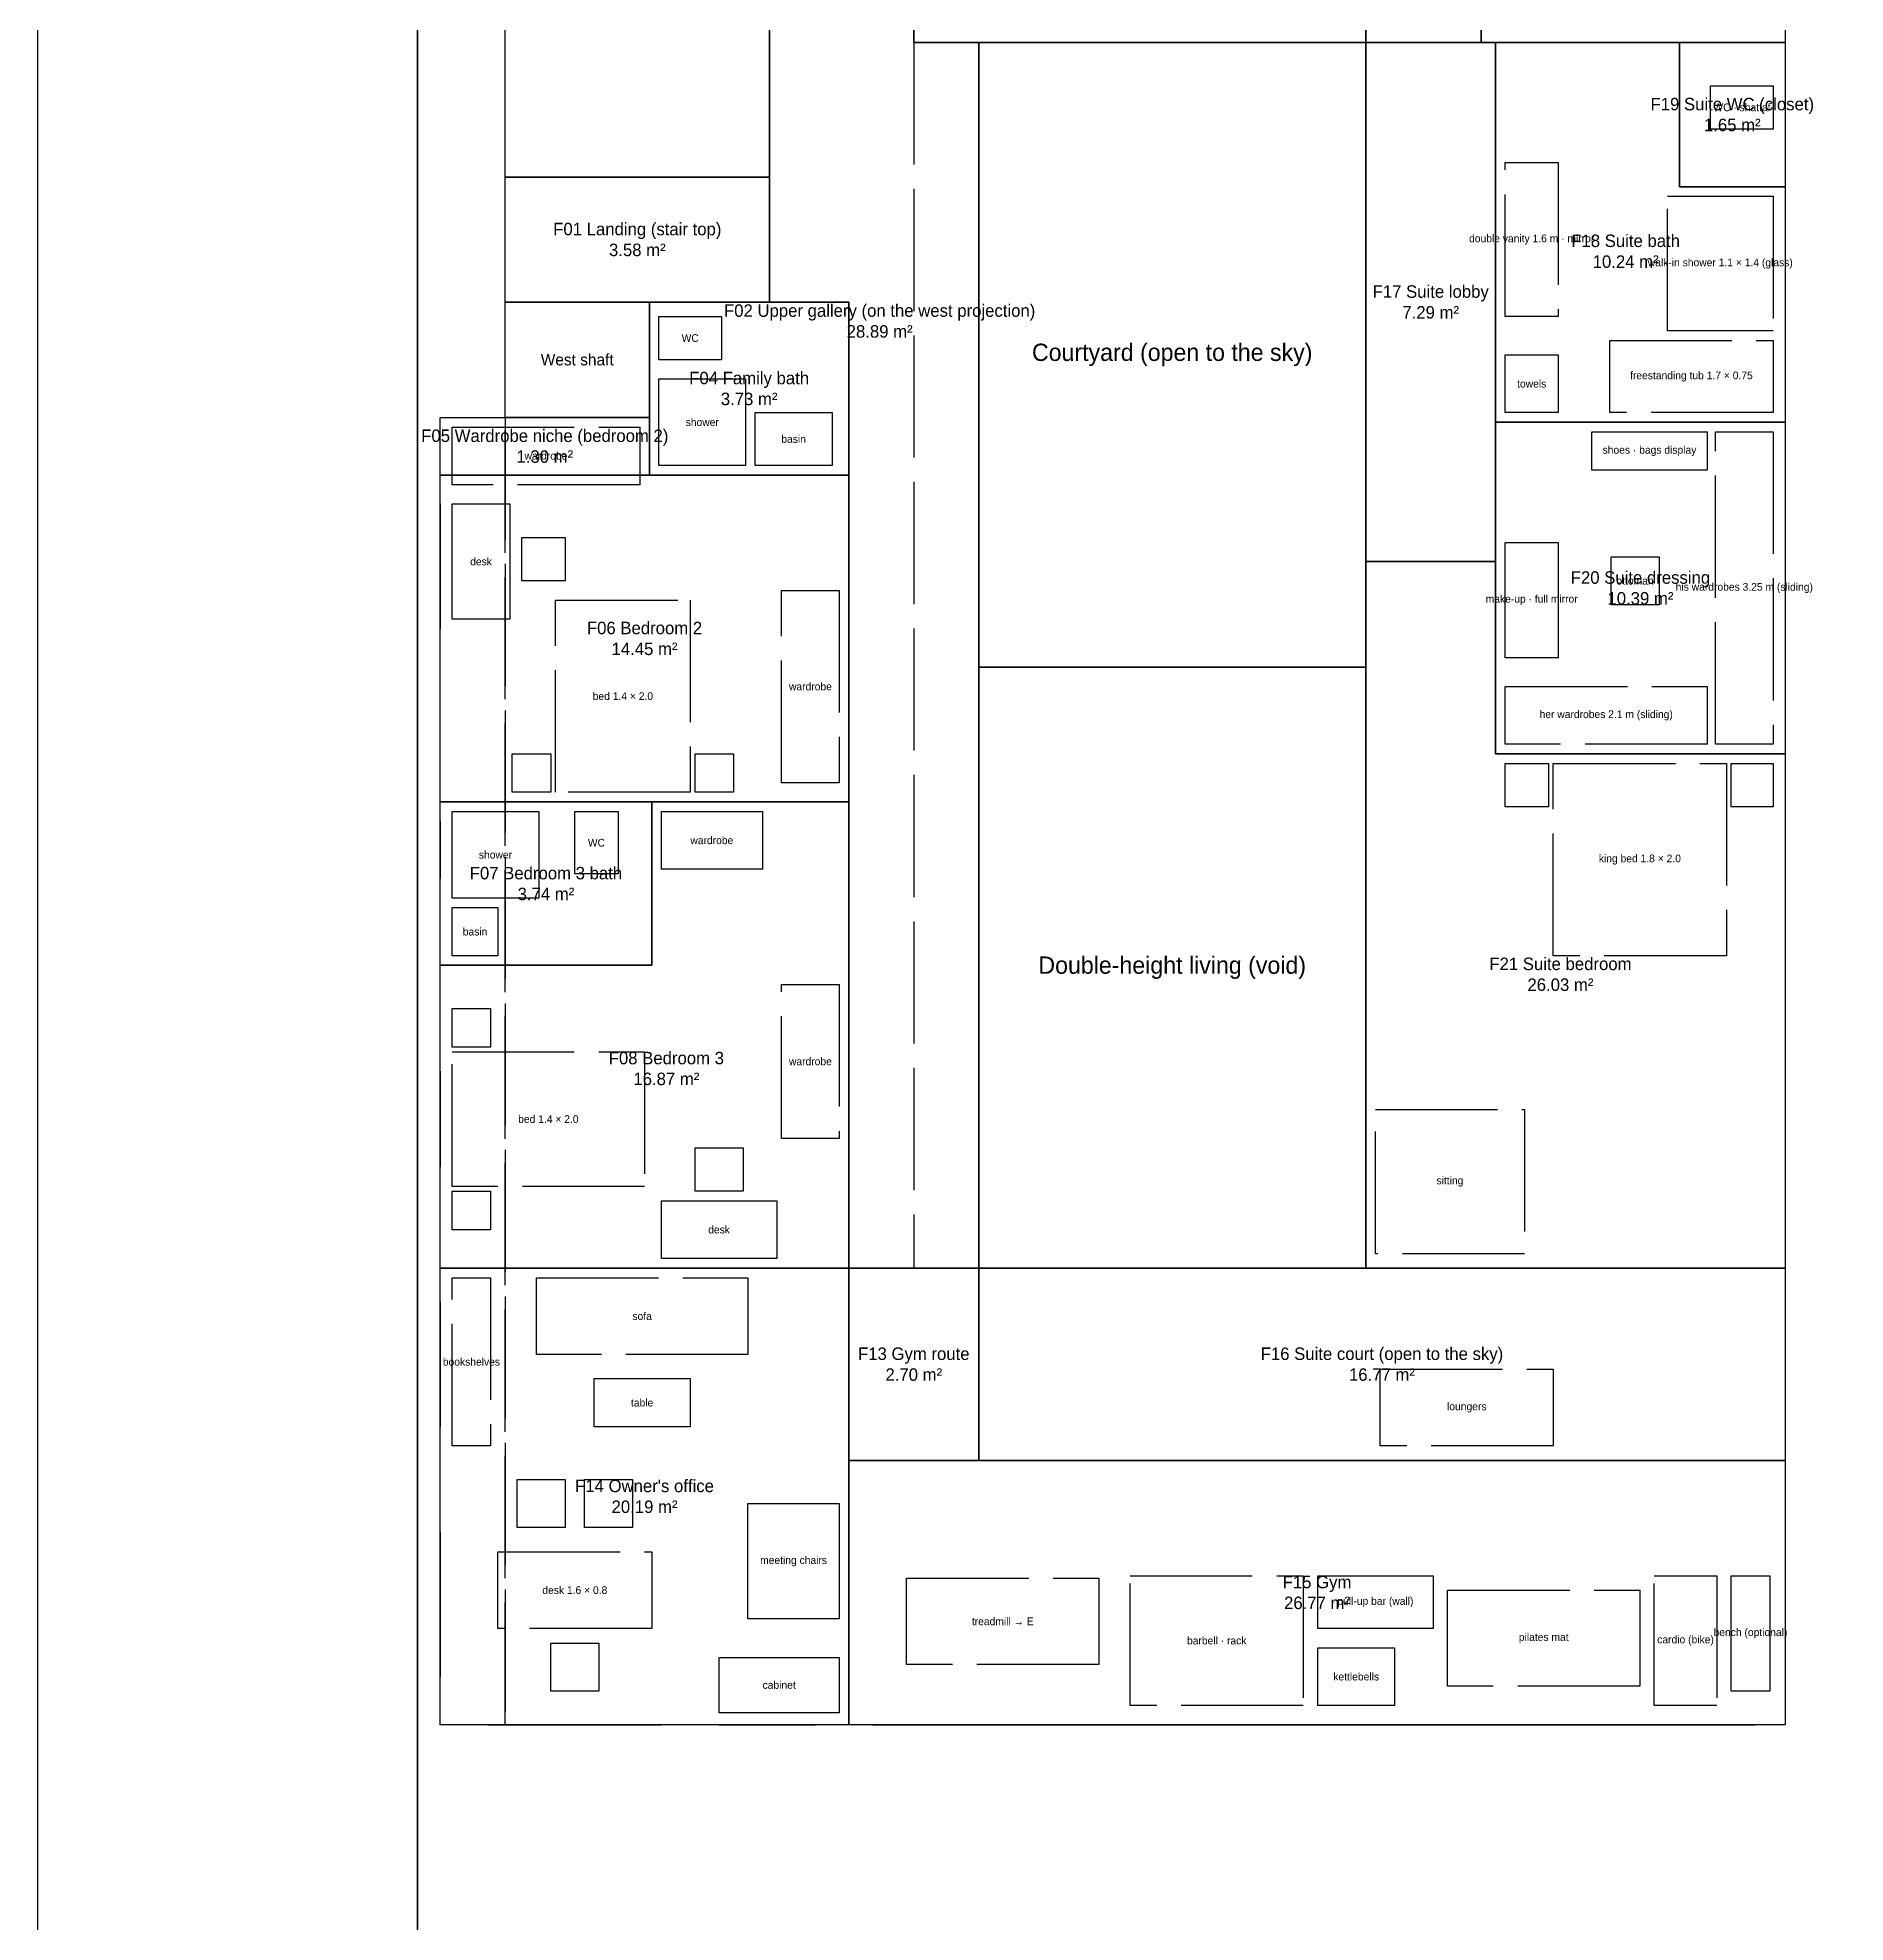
# Model space of a CAD drawing. Header units: metres. Extents: x -6.5 to 29.6, y -47.5 to 1.6.
# Drawn here: x -3.95 to 14.85, y -29.58 to -9.98 of the extents above; entities that cross this region are included whole.
import ezdxf

# ---------------------------------------------------------------- set-up
doc = ezdxf.new("R2010")
doc.units = ezdxf.units.M
doc.linetypes.add('DASHED', pattern=[1.524, 1.27, -0.254])
for name, color, linetype in [('BUILDING-OUTLINE', 1, 'CONTINUOUS'), ('DOORS', 1, 'CONTINUOUS'), ('FURNITURE', 8, 'DASHED'), ('GF-OUTLINE', 8, 'DASHED'), ('MARKS', 4, 'DASHED'), ('OPENINGS', 6, 'CONTINUOUS'), ('ROOM-LABELS', 7, 'CONTINUOUS'), ('ROOMS-CIRC', 9, 'CONTINUOUS'), ('ROOMS-CORE', 252, 'CONTINUOUS'), ('ROOMS-FAMILY', 40, 'CONTINUOUS'), ('ROOMS-GUEST', 32, 'CONTINUOUS'), ('ROOMS-GYM', 4, 'CONTINUOUS'), ('ROOMS-OPEN', 3, 'CONTINUOUS'), ('ROOMS-SERVICE', 140, 'CONTINUOUS'), ('SITE-DRIVEWAY', 5, 'CONTINUOUS'), ('SITE-ENVELOPE', 3, 'CONTINUOUS'), ('SITE-LAND', 8, 'CONTINUOUS'), ('VOIDS', 150, 'CONTINUOUS'), ('WINDOWS', 4, 'CONTINUOUS')]:
    doc.layers.add(name, color=color, linetype=linetype)

msp = doc.modelspace()

# ---------------------------------------------------------------- linework, layer by layer
at = {"layer": 'BUILDING-OUTLINE'}
msp.add_lwpolyline([(0.91, -3.525), (10.961, -3.525), (14.221, -9.525), (14.221, -27.525), (0.235, -27.525), (0.235, -13.925), (0.91, -13.925)], close=True, dxfattribs=at)
at = {"layer": 'DOORS'}
for p, q in [((9.91, -10.025), (11.01, -10.025)), ((11.21, -10.225), (11.21, -11.025)), ((4.485, -12.925), (4.485, -13.725)), ((11.21, -14.175), (11.21, -14.975)), ((4.485, -14.725), (4.485, -15.525)), ((9.96, -15.425), (10.86, -15.425)), ((4.485, -18.125), (4.485, -18.925)), ((2.435, -18.825), (2.435, -19.525))]:
    msp.add_line(p, q, dxfattribs=at)
at = {"layer": 'FURNITURE'}
for points in [[(13.446, -10.475), (14.096, -10.475), (14.096, -10.925), (13.446, -10.925)], [(11.31, -11.275), (11.86, -11.275), (11.86, -12.875), (11.31, -12.875)], [(12.996, -11.625), (14.096, -11.625), (14.096, -13.025), (12.996, -13.025)], [(2.51, -12.875), (3.16, -12.875), (3.16, -13.325), (2.51, -13.325)], [(12.396, -13.125), (14.096, -13.125), (14.096, -13.875), (12.396, -13.875)], [(11.31, -13.275), (11.86, -13.275), (11.86, -13.875), (11.31, -13.875)], [(2.51, -13.525), (3.41, -13.525), (3.41, -14.425), (2.51, -14.425)], [(3.51, -13.875), (4.31, -13.875), (4.31, -14.425), (3.51, -14.425)], [(0.36, -14.025), (2.31, -14.025), (2.31, -14.625), (0.36, -14.625)], [(12.21, -14.075), (13.41, -14.075), (13.41, -14.475), (12.21, -14.475)], [(13.496, -14.075), (14.096, -14.075), (14.096, -17.325), (13.496, -17.325)], [(0.36, -14.825), (0.96, -14.825), (0.96, -16.025), (0.36, -16.025)], [(1.085, -15.175), (1.535, -15.175), (1.535, -15.625), (1.085, -15.625)], [(11.31, -15.225), (11.86, -15.225), (11.86, -16.425), (11.31, -16.425)], [(12.41, -15.375), (12.91, -15.375), (12.91, -15.875), (12.41, -15.875)], [(1.435, -15.825), (2.835, -15.825), (2.835, -17.825), (1.435, -17.825)], [(3.785, -15.725), (4.385, -15.725), (4.385, -17.725), (3.785, -17.725)], [(11.31, -16.725), (13.41, -16.725), (13.41, -17.325), (11.31, -17.325)], [(0.985, -17.425), (1.385, -17.425), (1.385, -17.825), (0.985, -17.825)], [(2.885, -17.425), (3.285, -17.425), (3.285, -17.825), (2.885, -17.825)], [(11.31, -17.525), (11.76, -17.525), (11.76, -17.975), (11.31, -17.975)], [(11.81, -17.525), (13.61, -17.525), (13.61, -19.525), (11.81, -19.525)], [(13.66, -17.525), (14.096, -17.525), (14.096, -17.975), (13.66, -17.975)], [(0.36, -18.025), (1.26, -18.025), (1.26, -18.925), (0.36, -18.925)], [(1.635, -18.025), (2.085, -18.025), (2.085, -18.675), (1.635, -18.675)], [(2.535, -18.025), (3.585, -18.025), (3.585, -18.625), (2.535, -18.625)], [(0.36, -19.025), (0.835, -19.025), (0.835, -19.525), (0.36, -19.525)], [(3.785, -19.825), (4.385, -19.825), (4.385, -21.425), (3.785, -21.425)], [(0.36, -20.075), (0.76, -20.075), (0.76, -20.475), (0.36, -20.475)], [(0.36, -20.525), (2.36, -20.525), (2.36, -21.925), (0.36, -21.925)], [(9.96, -21.125), (11.51, -21.125), (11.51, -22.625), (9.96, -22.625)], [(2.885, -21.525), (3.385, -21.525), (3.385, -21.975), (2.885, -21.975)], [(0.36, -21.975), (0.76, -21.975), (0.76, -22.375), (0.36, -22.375)], [(2.535, -22.075), (3.735, -22.075), (3.735, -22.675), (2.535, -22.675)], [(0.36, -22.875), (0.76, -22.875), (0.76, -24.625), (0.36, -24.625)], [(1.235, -22.875), (3.435, -22.875), (3.435, -23.675), (1.235, -23.675)], [(10.01, -23.825), (11.81, -23.825), (11.81, -24.625), (10.01, -24.625)], [(1.835, -23.925), (2.835, -23.925), (2.835, -24.425), (1.835, -24.425)], [(1.035, -24.975), (1.535, -24.975), (1.535, -25.475), (1.035, -25.475)], [(1.735, -24.975), (2.235, -24.975), (2.235, -25.475), (1.735, -25.475)], [(3.435, -25.225), (4.385, -25.225), (4.385, -26.425), (3.435, -26.425)], [(0.835, -25.725), (2.435, -25.725), (2.435, -26.525), (0.835, -26.525)], [(5.085, -26), (7.085, -26), (7.085, -26.9), (5.085, -26.9)], [(7.41, -25.975), (9.21, -25.975), (9.21, -27.325), (7.41, -27.325)], [(9.36, -25.975), (10.56, -25.975), (10.56, -26.525), (9.36, -26.525)], [(12.86, -25.975), (13.51, -25.975), (13.51, -27.325), (12.86, -27.325)], [(13.66, -25.975), (14.06, -25.975), (14.06, -27.175), (13.66, -27.175)], [(10.71, -26.125), (12.71, -26.125), (12.71, -27.125), (10.71, -27.125)], [(1.385, -26.675), (1.885, -26.675), (1.885, -27.175), (1.385, -27.175)], [(3.135, -26.825), (4.385, -26.825), (4.385, -27.4), (3.135, -27.4)], [(9.36, -26.725), (10.16, -26.725), (10.16, -27.325), (9.36, -27.325)]]:
    msp.add_lwpolyline(points, close=True, dxfattribs=at)
at = {"layer": 'GF-OUTLINE'}
msp.add_lwpolyline([(0.91, -3.525), (10.961, -3.525), (14.221, -9.525), (14.221, -27.525), (0.91, -27.525)], close=True, dxfattribs=at)
at = {"layer": 'MARKS'}
for p, q in [((5.16, -10.025), (5.16, -22.775)), ((0.91, -13.925), (0.91, -27.525))]:
    msp.add_line(p, q, dxfattribs=at)
at = {"layer": 'OPENINGS'}
for p, q in [((13.121, -10.375), (13.121, -11.175)), ((0.335, -14.525), (2.31, -14.525)), ((4.485, -22.925), (4.485, -23.975)), ((4.535, -22.775), (5.785, -22.775)), ((10.21, -22.775), (11.61, -22.775)), ((4.635, -24.775), (5.685, -24.775))]:
    msp.add_line(p, q, dxfattribs=at)
at = {"layer": 'ROOMS-CIRC'}
for points in [[(3.16, -4.225), (5.16, -4.225), (5.16, -6.525), (5.16, -10.025), (5.835, -10.025), (5.835, -22.775), (4.485, -22.775), (4.485, -12.725), (3.66, -12.725), (3.66, -11.425), (3.66, -5.725), (3.16, -5.725)], [(9.86, -8.825), (11.06, -8.825), (11.06, -10.025), (9.86, -10.025)], [(9.86, -10.025), (11.21, -10.025), (11.21, -15.425), (9.86, -15.425)], [(0.91, -11.425), (3.66, -11.425), (3.66, -12.725), (0.91, -12.725)], [(4.485, -22.775), (5.835, -22.775), (5.835, -24.775), (4.485, -24.775)]]:
    msp.add_lwpolyline(points, close=True, dxfattribs=at)
at = {"layer": 'ROOMS-CORE'}
for points in [[(0.91, -5.725), (3.66, -5.725), (3.66, -11.425), (0.91, -11.425)], [(0.91, -12.725), (2.41, -12.725), (2.41, -13.925), (0.91, -13.925)]]:
    msp.add_lwpolyline(points, close=True, dxfattribs=at)
at = {"layer": 'ROOMS-FAMILY'}
for points in [[(9.86, -4.525), (11.504, -4.525), (14.221, -9.525), (14.221, -10.025), (11.06, -10.025), (11.06, -8.825), (9.86, -8.825)], [(5.16, -6.525), (9.86, -6.525), (9.86, -10.025), (5.16, -10.025)], [(0.235, -13.925), (2.41, -13.925), (2.41, -14.525), (0.235, -14.525)], [(0.235, -14.525), (4.485, -14.525), (4.485, -17.925), (0.235, -17.925)], [(2.435, -17.925), (4.485, -17.925), (4.485, -22.775), (0.235, -22.775), (0.235, -19.625), (2.435, -19.625)]]:
    msp.add_lwpolyline(points, close=True, dxfattribs=at)
at = {"layer": 'ROOMS-GUEST'}
for points in [[(11.21, -10.025), (13.121, -10.025), (13.121, -11.525), (14.221, -11.525), (14.221, -13.975), (11.21, -13.975)], [(13.121, -10.025), (14.221, -10.025), (14.221, -11.525), (13.121, -11.525)], [(11.21, -13.975), (14.221, -13.975), (14.221, -17.425), (11.21, -17.425)], [(9.86, -15.425), (11.21, -15.425), (11.21, -17.425), (14.221, -17.425), (14.221, -22.775), (9.86, -22.775)]]:
    msp.add_lwpolyline(points, close=True, dxfattribs=at)
at = {"layer": 'ROOMS-GYM'}
msp.add_lwpolyline([(4.485, -24.775), (14.221, -24.775), (14.221, -27.525), (4.485, -27.525)], close=True, dxfattribs=at)
at = {"layer": 'ROOMS-OPEN'}
msp.add_lwpolyline([(5.835, -22.775), (14.221, -22.775), (14.221, -24.775), (5.835, -24.775)], close=True, dxfattribs=at)
at = {"layer": 'ROOMS-SERVICE'}
for points in [[(2.41, -12.725), (4.485, -12.725), (4.485, -14.525), (2.41, -14.525)], [(0.235, -17.925), (2.435, -17.925), (2.435, -19.625), (0.235, -19.625)], [(0.235, -22.775), (4.485, -22.775), (4.485, -27.525), (0.235, -27.525)]]:
    msp.add_lwpolyline(points, close=True, dxfattribs=at)
at = {"layer": 'SITE-DRIVEWAY'}
msp.add_lwpolyline([(-3.95, -0.73), (0, 0), (0, -38.86), (-3.95, -39.59)], close=True, dxfattribs=at)
at = {"layer": 'SITE-ENVELOPE'}
msp.add_lwpolyline([(0, -38.86), (0, -3.05), (9.18, -1.36), (9.67, -1.22), (10.48, -1.65), (13.55, -7.3), (14.06, -8.86), (15.35, -9.4), (18.4, -14.8), (21.13, -21.04), (24.77, -34.3)], close=True, dxfattribs=at)
at = {"layer": 'SITE-LAND'}
msp.add_lwpolyline([(0, 0), (8.64, 1.59), (11.96, -0.17), (15.39, -6.51), (15.68, -7.37), (16.75, -7.83), (20.19, -13.91), (23.02, -20.37), (26.74, -33.94), (0, -38.86)], close=True, dxfattribs=at)
at = {"layer": 'VOIDS'}
for points in [[(5.835, -10.025), (9.86, -10.025), (9.86, -16.525), (5.835, -16.525)], [(5.835, -16.525), (9.86, -16.525), (9.86, -22.775), (5.835, -22.775)]]:
    msp.add_lwpolyline(points, close=True, dxfattribs=at)
at = {"layer": 'WINDOWS'}
for p, q in [((9.86, -11.125), (9.86, -13.125)), ((14.221, -13.125), (14.221, -13.875)), ((0.235, -14.825), (0.235, -16.125)), ((0.235, -18.125), (0.235, -18.725)), ((14.221, -18.525), (14.221, -22.125)), ((0.235, -20.725), (0.235, -21.725)), ((6.91, -22.775), (7.91, -22.775)), ((8.51, -22.775), (9.51, -22.775)), ((0.235, -23.125), (0.235, -24.425)), ((6.81, -24.775), (9.51, -24.775)), ((0.235, -25.525), (0.235, -27.025)), ((0.735, -27.525), (2.535, -27.525)), ((3.135, -27.525), (4.135, -27.525)), ((4.735, -27.525), (13.91, -27.525))]:
    msp.add_line(p, q, dxfattribs=at)

# ---------------------------------------------------------------- texts
at = {"layer": 'FURNITURE', "char_height": 0.08, "attachment_point": 5}
for s, insert in [('WC · shattaf', (13.771, -10.7)), ('double vanity 1.6 m · mirror', (11.585, -12.075)), ('walk-in shower 1.1 × 1.4 (glass)', (13.546, -12.325)), ('WC', (2.835, -13.1)), ('freestanding tub 1.7 × 0.75', (13.246, -13.5)), ('towels', (11.585, -13.575)), ('shower', (2.96, -13.975)), ('basin', (3.91, -14.15)), ('wardrobe', (1.335, -14.325)), ('shoes · bags display', (12.81, -14.275)), ('desk', (0.66, -15.425)), ('ottoman', (12.66, -15.625)), ('his wardrobes 3.25 m (sliding)', (13.796, -15.7)), ('make-up · full mirror', (11.585, -15.825)), ('bed 1.4 × 2.0', (2.135, -16.825)), ('wardrobe', (4.085, -16.725)), ('her wardrobes 2.1 m (sliding)', (12.36, -17.025)), ('WC', (1.86, -18.35)), ('wardrobe', (3.06, -18.325)), ('shower', (0.81, -18.475)), ('king bed 1.8 × 2.0', (12.71, -18.525)), ('basin', (0.598, -19.275)), ('wardrobe', (4.085, -20.625)), ('bed 1.4 × 2.0', (1.36, -21.225)), ('sitting', (10.735, -21.875)), ('desk', (3.135, -22.375)), ('sofa', (2.335, -23.275)), ('bookshelves', (0.56, -23.75)), ('table', (2.335, -24.175)), ('loungers', (10.91, -24.225)), ('meeting chairs', (3.91, -25.825)), ('desk 1.6 × 0.8', (1.635, -26.125)), ('pull-up bar (wall)', (9.96, -26.25)), ('treadmill → E', (6.085, -26.45)), ('barbell · rack', (8.31, -26.65)), ('pilates mat', (11.71, -26.625)), ('cardio (bike)', (13.185, -26.65)), ('bench (optional)', (13.86, -26.575)), ('kettlebells', (9.76, -27.025)), ('cabinet', (3.76, -27.112))]:
    msp.add_mtext(s, dxfattribs=dict(at, insert=insert))
at = {"layer": 'ROOM-LABELS', "attachment_point": 5}
for s, insert, char_height in [('F19 Suite WC (closet)\\P1.65 m²', (13.671, -10.775), 0.13), ('F01 Landing (stair top)\\P3.58 m²', (2.285, -12.075), 0.13), ('F18 Suite bath\\P10.24 m²', (12.562, -12.197), 0.13), ('F17 Suite lobby\\P7.29 m²', (10.535, -12.725), 0.13), ('F02 Upper gallery (on the west projection)\\P28.89 m²', (4.805, -12.923), 0.13), ('West shaft', (1.66, -13.325), 0.12), ('Courtyard (open to the sky)', (7.847, -13.275), 0.18), ('F04 Family bath\\P3.73 m²', (3.448, -13.625), 0.13), ('F05 Wardrobe niche (bedroom 2)\\P1.30 m²', (1.323, -14.225), 0.13), ('F20 Suite dressing\\P10.39 m²', (12.716, -15.7), 0.13), ('F06 Bedroom 2\\P14.45 m²', (2.36, -16.225), 0.13), ('F07 Bedroom 3 bath\\P3.74 m²', (1.335, -18.775), 0.13), ('Double-height living (void)', (7.847, -19.65), 0.18), ('F21 Suite bedroom\\P26.03 m²', (11.884, -19.719), 0.13), ('F08 Bedroom 3\\P16.87 m²', (2.587, -20.699), 0.13), ('F13 Gym route\\P2.70 m²', (5.16, -23.775), 0.13), ('F16 Suite court (open to the sky)\\P16.77 m²', (10.028, -23.775), 0.13), ("F14 Owner's office\\P20.19 m²", (2.36, -25.15), 0.13), ('F15 Gym\\P26.77 m²', (9.353, -26.15), 0.13)]:
    msp.add_mtext(s, dxfattribs=dict(at, insert=insert, char_height=char_height))

doc.saveas('drawing.dxf')
